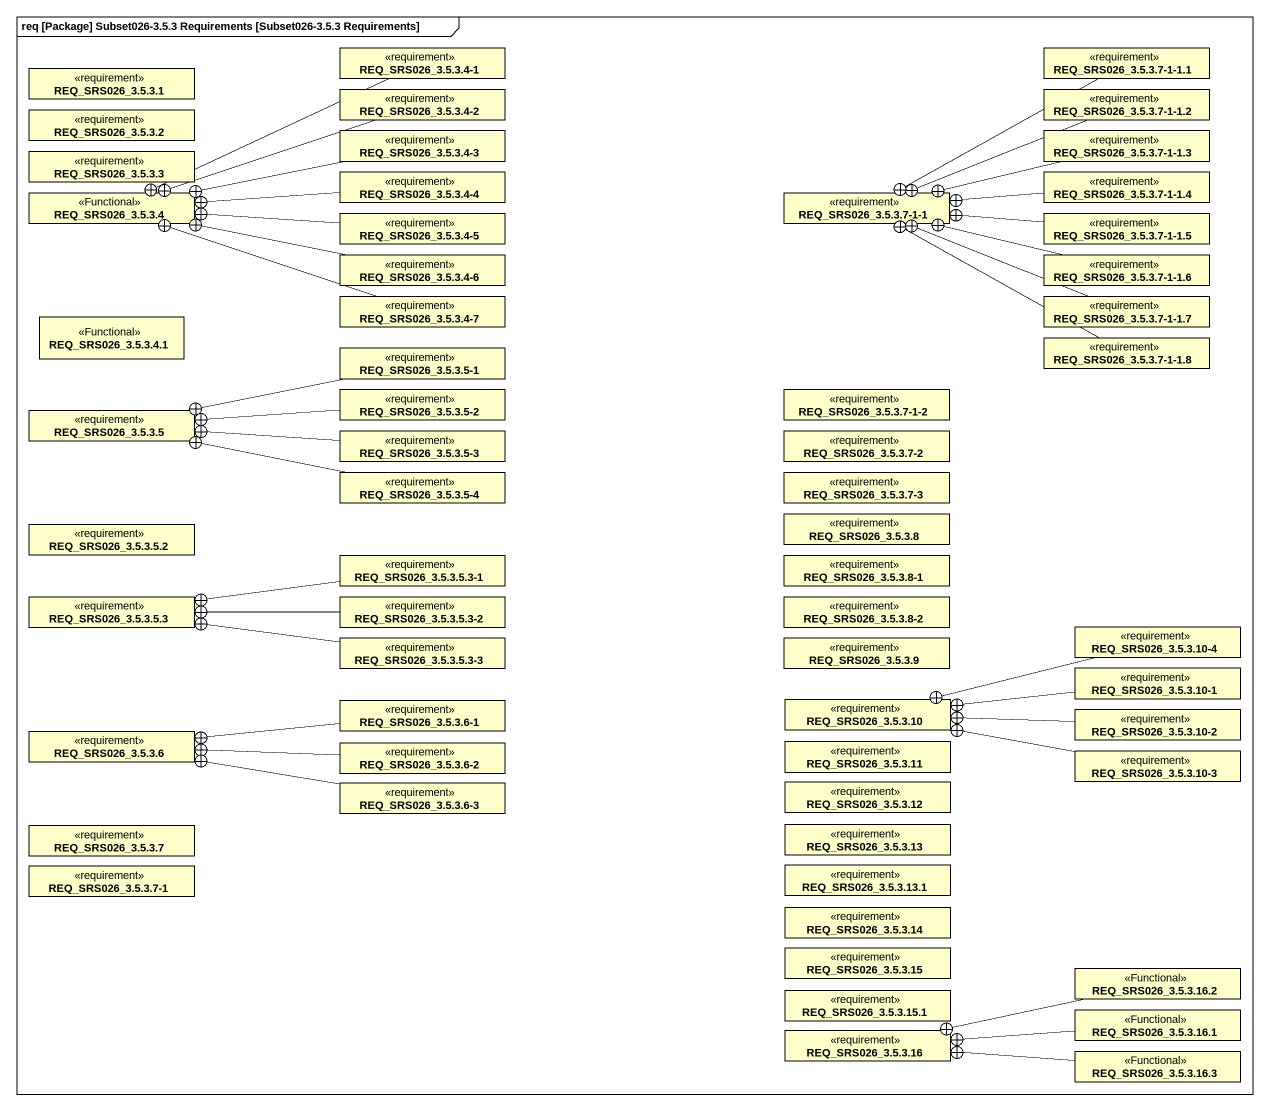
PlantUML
@startuml
mainframe req [Package] Subset026-3.5.3 Requirements [Subset026-3.5.3 Requirements]
hide circle
hide empty members
class "REQ_SRS026_3.5.3.4-1" as REQ_SRS026_3_5_3_4_1 <<requirement>>
class "REQ_SRS026_3.5.3.7-1-1.1" as REQ_SRS026_3_5_3_7_1_1_1 <<requirement>>
class "REQ_SRS026_3.5.3.1" as REQ_SRS026_3_5_3_1 <<requirement>>
class "REQ_SRS026_3.5.3.4-2" as REQ_SRS026_3_5_3_4_2 <<requirement>>
class "REQ_SRS026_3.5.3.7-1-1.2" as REQ_SRS026_3_5_3_7_1_1_2 <<requirement>>
class "REQ_SRS026_3.5.3.2" as REQ_SRS026_3_5_3_2 <<requirement>>
class "REQ_SRS026_3.5.3.3" as REQ_SRS026_3_5_3_3 <<requirement>>
class "REQ_SRS026_3.5.3.4-3" as REQ_SRS026_3_5_3_4_3 <<requirement>>
class "REQ_SRS026_3.5.3.7-1-1.3" as REQ_SRS026_3_5_3_7_1_1_3 <<requirement>>
class "REQ_SRS026_3.5.3.4" as REQ_SRS026_3_5_3_4 <<Functional>>
class "REQ_SRS026_3.5.3.4-4" as REQ_SRS026_3_5_3_4_4 <<requirement>>
class "REQ_SRS026_3.5.3.7-1-1" as REQ_SRS026_3_5_3_7_1_1 <<requirement>>
class "REQ_SRS026_3.5.3.7-1-1.4" as REQ_SRS026_3_5_3_7_1_1_4 <<requirement>>
class "REQ_SRS026_3.5.3.4-5" as REQ_SRS026_3_5_3_4_5 <<requirement>>
class "REQ_SRS026_3.5.3.7-1-1.5" as REQ_SRS026_3_5_3_7_1_1_5 <<requirement>>
class "REQ_SRS026_3.5.3.4-6" as REQ_SRS026_3_5_3_4_6 <<requirement>>
class "REQ_SRS026_3.5.3.7-1-1.6" as REQ_SRS026_3_5_3_7_1_1_6 <<requirement>>
class "REQ_SRS026_3.5.3.4.1" as REQ_SRS026_3_5_3_4_1_2 <<Functional>>
class "REQ_SRS026_3.5.3.4-7" as REQ_SRS026_3_5_3_4_7 <<requirement>>
class "REQ_SRS026_3.5.3.7-1-1.7" as REQ_SRS026_3_5_3_7_1_1_7 <<requirement>>
class "REQ_SRS026_3.5.3.7-1-1.8" as REQ_SRS026_3_5_3_7_1_1_8 <<requirement>>
class "REQ_SRS026_3.5.3.5-1" as REQ_SRS026_3_5_3_5_1 <<requirement>>
class "REQ_SRS026_3.5.3.5" as REQ_SRS026_3_5_3_5 <<requirement>>
class "REQ_SRS026_3.5.3.5-3" as REQ_SRS026_3_5_3_5_3 <<requirement>>
class "REQ_SRS026_3.5.3.5-2" as REQ_SRS026_3_5_3_5_2 <<requirement>>
class "REQ_SRS026_3.5.3.7-1-2" as REQ_SRS026_3_5_3_7_1_2 <<requirement>>
class "REQ_SRS026_3.5.3.7-2" as REQ_SRS026_3_5_3_7_2 <<requirement>>
class "REQ_SRS026_3.5.3.5-4" as REQ_SRS026_3_5_3_5_4 <<requirement>>
class "REQ_SRS026_3.5.3.7-3" as REQ_SRS026_3_5_3_7_3 <<requirement>>
class "REQ_SRS026_3.5.3.5.2" as REQ_SRS026_3_5_3_5_2_2 <<requirement>>
class "REQ_SRS026_3.5.3.8" as REQ_SRS026_3_5_3_8 <<requirement>>
class "REQ_SRS026_3.5.3.5.3-1" as REQ_SRS026_3_5_3_5_3_1 <<requirement>>
class "REQ_SRS026_3.5.3.8-1" as REQ_SRS026_3_5_3_8_1 <<requirement>>
class "REQ_SRS026_3.5.3.5.3" as REQ_SRS026_3_5_3_5_3_2 <<requirement>>
class "REQ_SRS026_3.5.3.5.3-2" as REQ_SRS026_3_5_3_5_3_2_2 <<requirement>>
class "REQ_SRS026_3.5.3.8-2" as REQ_SRS026_3_5_3_8_2 <<requirement>>
class "REQ_SRS026_3.5.3.5.3-3" as REQ_SRS026_3_5_3_5_3_3 <<requirement>>
class "REQ_SRS026_3.5.3.9" as REQ_SRS026_3_5_3_9 <<requirement>>
class "REQ_SRS026_3.5.3.10-4" as REQ_SRS026_3_5_3_10_4 <<requirement>>
class "REQ_SRS026_3.5.3.6-1" as REQ_SRS026_3_5_3_6_1 <<requirement>>
class "REQ_SRS026_3.5.3.10" as REQ_SRS026_3_5_3_10 <<requirement>>
class "REQ_SRS026_3.5.3.10-2" as REQ_SRS026_3_5_3_10_2 <<requirement>>
class "REQ_SRS026_3.5.3.10-1" as REQ_SRS026_3_5_3_10_1 <<requirement>>
class "REQ_SRS026_3.5.3.6" as REQ_SRS026_3_5_3_6 <<requirement>>
class "REQ_SRS026_3.5.3.6-2" as REQ_SRS026_3_5_3_6_2 <<requirement>>
class "REQ_SRS026_3.5.3.11" as REQ_SRS026_3_5_3_11 <<requirement>>
class "REQ_SRS026_3.5.3.10-3" as REQ_SRS026_3_5_3_10_3 <<requirement>>
class "REQ_SRS026_3.5.3.6-3" as REQ_SRS026_3_5_3_6_3 <<requirement>>
class "REQ_SRS026_3.5.3.12" as REQ_SRS026_3_5_3_12 <<requirement>>
class "REQ_SRS026_3.5.3.7" as REQ_SRS026_3_5_3_7 <<requirement>>
class "REQ_SRS026_3.5.3.13" as REQ_SRS026_3_5_3_13 <<requirement>>
class "REQ_SRS026_3.5.3.7-1" as REQ_SRS026_3_5_3_7_1 <<requirement>>
class "REQ_SRS026_3.5.3.13.1" as REQ_SRS026_3_5_3_13_1 <<requirement>>
class "REQ_SRS026_3.5.3.14" as REQ_SRS026_3_5_3_14 <<requirement>>
class "REQ_SRS026_3.5.3.15.1" as REQ_SRS026_3_5_3_15_1 <<requirement>>
class "REQ_SRS026_3.5.3.15" as REQ_SRS026_3_5_3_15 <<requirement>>
class "REQ_SRS026_3.5.3.16.2" as REQ_SRS026_3_5_3_16_2 <<Functional>>
class "REQ_SRS026_3.5.3.16" as REQ_SRS026_3_5_3_16 <<requirement>>
class "REQ_SRS026_3.5.3.16.1" as REQ_SRS026_3_5_3_16_1 <<Functional>>
class "REQ_SRS026_3.5.3.16.3" as REQ_SRS026_3_5_3_16_3 <<Functional>>
REQ_SRS026_3_5_3_4_1 -left-+ REQ_SRS026_3_5_3_4
REQ_SRS026_3_5_3_7_1_1_1 -left-+ REQ_SRS026_3_5_3_7_1_1
REQ_SRS026_3_5_3_4_2 -left-+ REQ_SRS026_3_5_3_4
REQ_SRS026_3_5_3_7_1_1_2 -left-+ REQ_SRS026_3_5_3_7_1_1
REQ_SRS026_3_5_3_4_3 -left-+ REQ_SRS026_3_5_3_4
REQ_SRS026_3_5_3_7_1_1_3 -left-+ REQ_SRS026_3_5_3_7_1_1
REQ_SRS026_3_5_3_4_4 -left-+ REQ_SRS026_3_5_3_4
REQ_SRS026_3_5_3_7_1_1_4 -left-+ REQ_SRS026_3_5_3_7_1_1
REQ_SRS026_3_5_3_4_5 -left-+ REQ_SRS026_3_5_3_4
REQ_SRS026_3_5_3_7_1_1_5 -left-+ REQ_SRS026_3_5_3_7_1_1
REQ_SRS026_3_5_3_4_6 -left-+ REQ_SRS026_3_5_3_4
REQ_SRS026_3_5_3_7_1_1_6 -left-+ REQ_SRS026_3_5_3_7_1_1
REQ_SRS026_3_5_3_4_7 -left-+ REQ_SRS026_3_5_3_4
REQ_SRS026_3_5_3_7_1_1_7 -left-+ REQ_SRS026_3_5_3_7_1_1
REQ_SRS026_3_5_3_7_1_1_8 -left-+ REQ_SRS026_3_5_3_7_1_1
REQ_SRS026_3_5_3_5_1 -left-+ REQ_SRS026_3_5_3_5
REQ_SRS026_3_5_3_5_3 -left-+ REQ_SRS026_3_5_3_5
REQ_SRS026_3_5_3_5_2 -left-+ REQ_SRS026_3_5_3_5
REQ_SRS026_3_5_3_5_4 -left-+ REQ_SRS026_3_5_3_5
REQ_SRS026_3_5_3_5_3_1 -left-+ REQ_SRS026_3_5_3_5_3_2
REQ_SRS026_3_5_3_5_3_2_2 -left-+ REQ_SRS026_3_5_3_5_3_2
REQ_SRS026_3_5_3_5_3_3 -left-+ REQ_SRS026_3_5_3_5_3_2
REQ_SRS026_3_5_3_10_4 -left-+ REQ_SRS026_3_5_3_10
REQ_SRS026_3_5_3_6_1 -left-+ REQ_SRS026_3_5_3_6
REQ_SRS026_3_5_3_10_2 -left-+ REQ_SRS026_3_5_3_10
REQ_SRS026_3_5_3_10_1 -left-+ REQ_SRS026_3_5_3_10
REQ_SRS026_3_5_3_6_2 -left-+ REQ_SRS026_3_5_3_6
REQ_SRS026_3_5_3_10_3 -left-+ REQ_SRS026_3_5_3_10
REQ_SRS026_3_5_3_6_3 -left-+ REQ_SRS026_3_5_3_6
REQ_SRS026_3_5_3_16_2 -left-+ REQ_SRS026_3_5_3_16
REQ_SRS026_3_5_3_16_1 -left-+ REQ_SRS026_3_5_3_16
REQ_SRS026_3_5_3_16_3 -left-+ REQ_SRS026_3_5_3_16
@enduml
